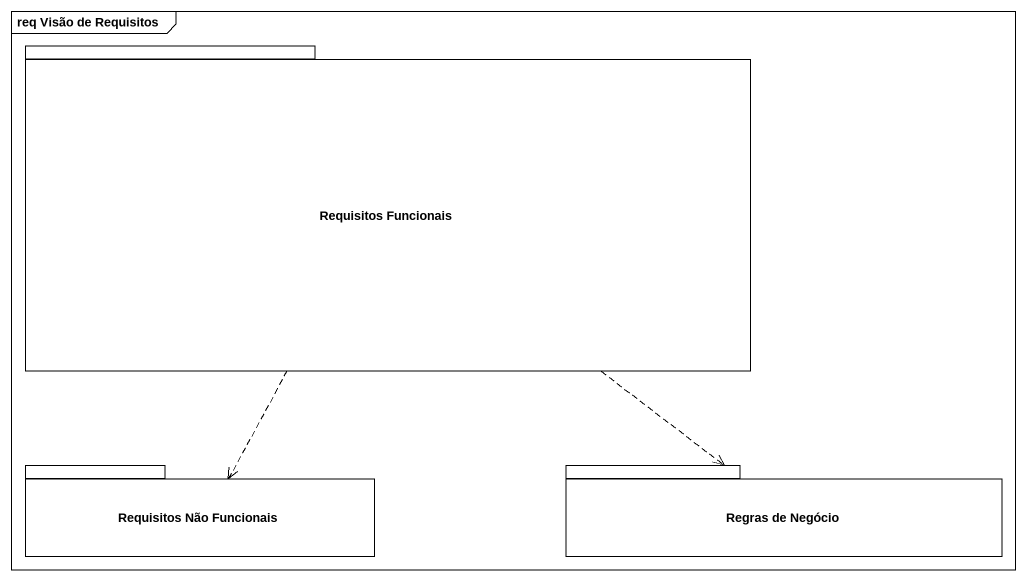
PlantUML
@startuml
mainframe req Visão de Requisitos
package "Requisitos Funcionais" as Requisitos_Funcionais {
}
package "Requisitos Não Funcionais" as Requisitos_Não_Funcionais {
}
package "Regras de Negócio" as Regras_de_Negócio {
}
Requisitos_Funcionais ..> Requisitos_Não_Funcionais
Requisitos_Funcionais ..> Regras_de_Negócio
@enduml
